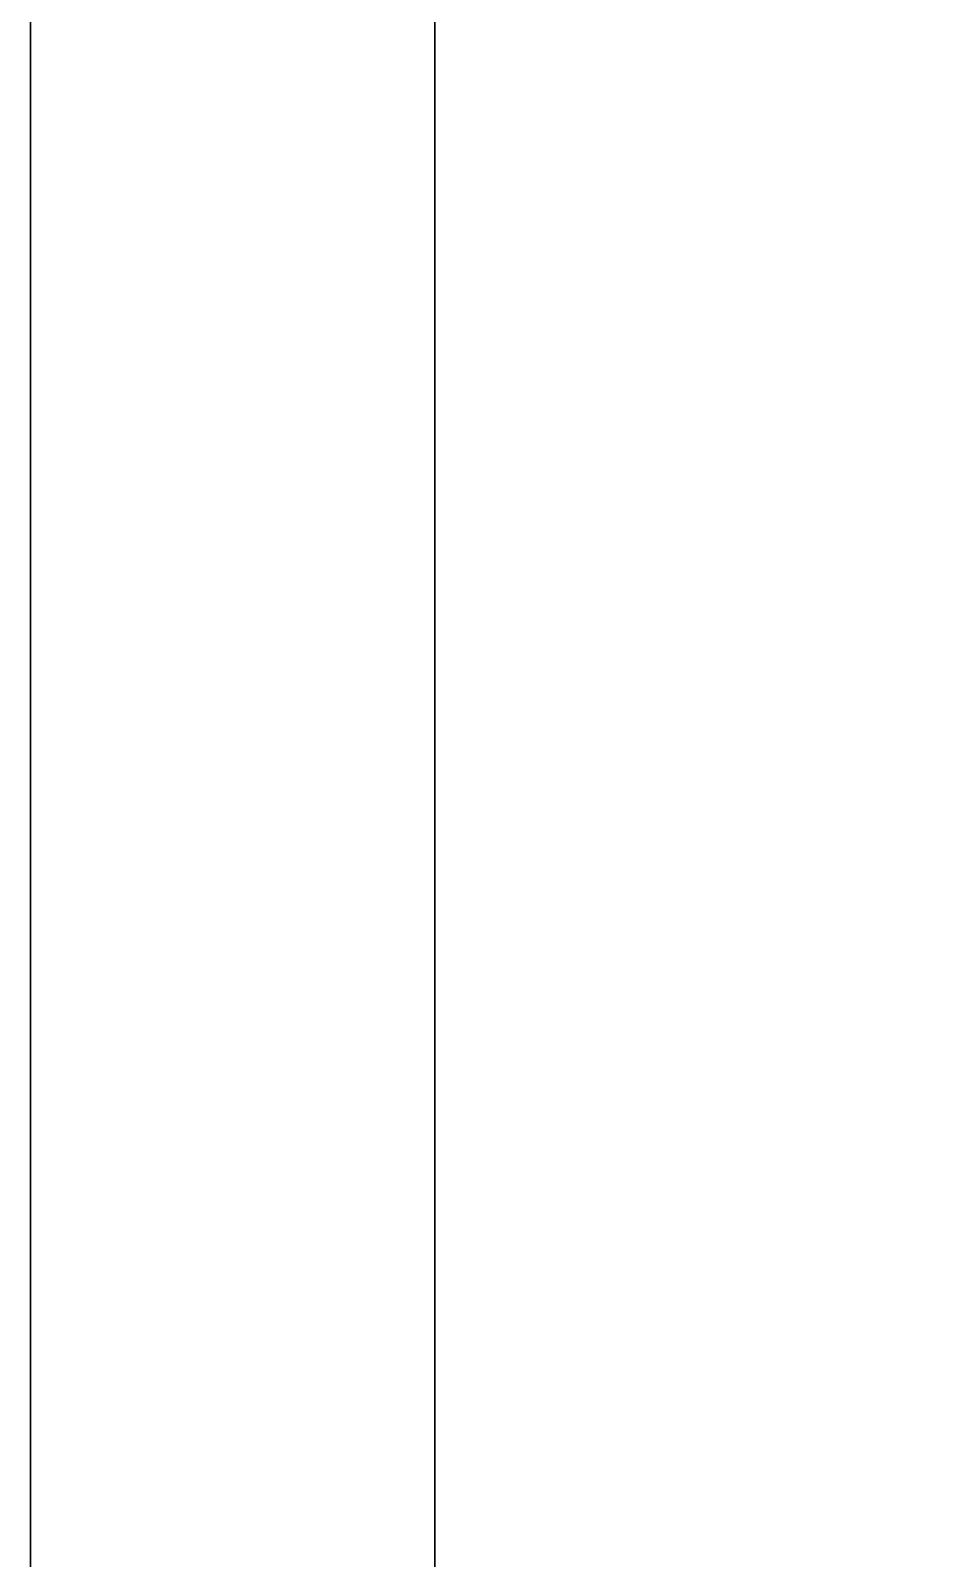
# Model space of a CAD drawing. Header units: metres. Extents: x 1.82 to 1.87, y 1.16 to 2.18.
# Drawn here: x 1.82006 to 1.84233, y 1.31704 to 1.35498 of the extents above; entities that cross this region are included whole.
import ezdxf

# ---------------------------------------------------------------- set-up
doc = ezdxf.new("R2010")
doc.units = ezdxf.units.M

msp = doc.modelspace()

# ---------------------------------------------------------------- linework, layer by layer
at = {"layer": 'GROUP16', "invisible_edges": 1}
for points in [[(1.830098, 2.18048, 0.815619), (1.820056, 1.16448, 0.815619), (1.820056, 2.18048, 0.815619)], [(1.820056, 1.16448, 0.815619), (1.830098, 2.18048, 0.815619), (1.830098, 1.16448, 0.815619)], [(1.820056, 1.16448, 0.866419), (1.870856, 2.18048, 0.866419), (1.820056, 2.18048, 0.866419)], [(1.870856, 2.18048, 0.866419), (1.820056, 1.16448, 0.866419), (1.870856, 1.16448, 0.866419)], [(1.820056, 1.16448, 0.866419), (1.820056, 2.18048, 0.815619), (1.820056, 1.16448, 0.815619)], [(1.820056, 2.18048, 0.815619), (1.820056, 1.16448, 0.866419), (1.820056, 2.18048, 0.866419)], [(1.830098, 2.18048, 0.856377), (1.830098, 1.16448, 0.815619), (1.830098, 2.18048, 0.815619)], [(1.830098, 1.16448, 0.815619), (1.830098, 2.18048, 0.856377), (1.830098, 1.16448, 0.856377)], [(1.860814, 1.16448, 0.856377), (1.830098, 2.18048, 0.856377), (1.860814, 2.18048, 0.856377)], [(1.830098, 2.18048, 0.856377), (1.860814, 1.16448, 0.856377), (1.830098, 1.16448, 0.856377)]]:
    msp.add_3dface(points, dxfattribs=at)

doc.saveas('drawing.dxf')
